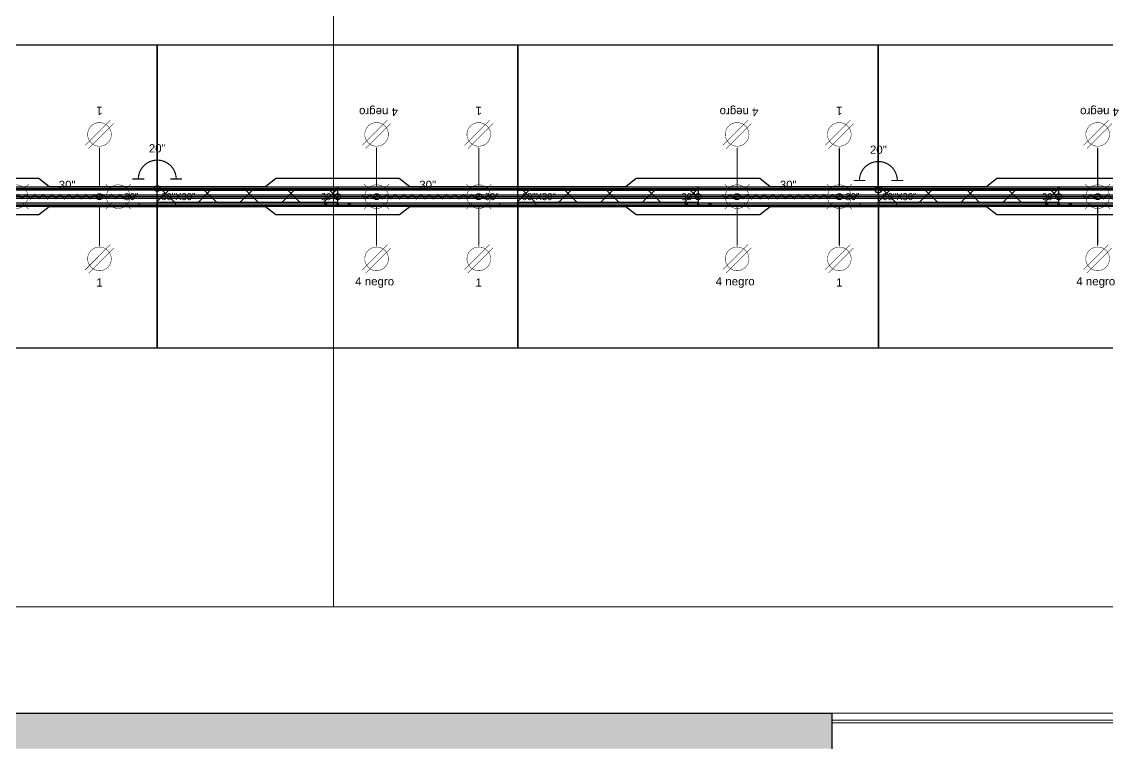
# Model space of a CAD drawing. Header units: metres. Extents: x 44.7 to 67.2, y 8.3 to 25.4.
# Drawn here: x 48.206 to 52.795, y 14.872 to 17.926 of the extents above; entities that cross this region are included whole.
import ezdxf
from ezdxf.enums import TextEntityAlignment as Align

# ---------------------------------------------------------------- set-up
doc = ezdxf.new("R2010")
doc.units = ezdxf.units.M
for name, color, linetype in [('0A_ HATCH', 7, 'Continuous'), ('DD2D', 7, 'Continuous'), ('ELECTRI', 7, 'Continuous'), ('ENFASIS NEW', 7, 'Continuous'), ('TEXT HARNESS', 7, 'Continuous')]:
    doc.layers.add(name, color=color, linetype=linetype)
for name, color, linetype, lineweight in [('0A_CRISTAL', 4, 'Continuous', 5), ('0A_MOBILIARIO', 6, 'Continuous', 5), ('0A_MUROS', 7, 'Continuous', 30), ('0A_NIVELES', 2, 'Continuous', 5), ('MOBILIARIO', 1, 'Continuous', 5)]:
    doc.layers.add(name, color=color, linetype=linetype, lineweight=lineweight)
doc.styles.add('ARIAL', font='arial.ttf')

# ---------------------------------------------------------------- blocks, each defined once
blk = doc.blocks.new('DD40102460AB')
at = {"color": 1}
for p, q in [((0.0035, -0.0035), (-0.0035, 0.0035)), ((0.0035, 0.0035), (-0.0035, -0.0035))]:
    blk.add_line(p, q, dxfattribs=at)
blk.add_lwpolyline([(-0.2612, -0.0417), (0.2612, -0.0417), (0.305, -0.0067), (0.762, -0.0067), (0.762, -0.6067), (-0.762, -0.6067), (-0.762, -0.0067), (-0.305, -0.0067)], close=True)
blk.add_point((0, 0), dxfattribs=at)
blk.add_point((0, 0))
blk = doc.blocks.new('829030')
at = {"color": 1, "const_width": 0.002}
for points in [[(0.1385, 0.0265), (0.112, 0.053)], [(0.1915, 0.0265), (0.218, 0.053)], [(0.5705, 0.0265), (0.544, 0.053)], [(0.6235, 0.0265), (0.65, 0.053)], [(0.1385, -0.0265), (0.112, -0.053)], [(0.1915, -0.0265), (0.218, -0.053)], [(0.5705, -0.0265), (0.544, -0.053)], [(0.6235, -0.0265), (0.65, -0.053)]]:
    blk.add_lwpolyline(points, dxfattribs=at)
for points in [[(0.165, -0.05, -1), (0.165, 0.05, -1)], [(0.597, -0.05, 1), (0.597, 0.05, 1)]]:
    blk.add_lwpolyline(points, format="xyb", close=True, dxfattribs=at)
at = {"color": 1}
for points in [[(0.1, 0.009, 0.005, 0.005, 0), (0.118, -0.009, 0.005, 0.005, 0), (0.136, 0.009, 0.005, 0.005, 0), (0.154, -0.009, 0.005, 0.005, 0), (0.172, 0.009, 0.005, 0.005, 0), (0.19, -0.009, 0.005, 0.005, 0), (0.208, 0.009, 0.005, 0.005, 0), (0.226, -0.009, 0.005, 0.005, 0), (0.244, 0.009, 0.005, 0.005, 0), (0.262, -0.009, 0.005, 0.005, 0), (0.28, 0.009, 0.005, 0.005, 0), (0.298, -0.009, 0.005, 0.005, 0), (0.316, 0.009, 0.005, 0.005, 0), (0.334, -0.009, 0.005, 0.005, 0), (0.352, 0.009, 0.005, 0.005, 0), (0.37, -0.009, 0.005, 0.005, 0), (0.388, 0.009, 0.005, 0.005, 0), (0.406, -0.009, 0.005, 0.005, 0), (0.424, 0.009, 0.005, 0.005, 0), (0.442, -0.009, 0.005, 0.005, 0), (0.46, 0.009, 0.005, 0.005, 0), (0.478, -0.009, 0.005, 0.005, 0), (0.496, 0.009, 0.005, 0.005, 0), (0.514, -0.009, 0.005, 0.005, 0), (0.532, 0.009, 0.005, 0.005, 0), (0.55, -0.009, 0, 0, 0)], [(0.676, 0.009, 0.005, 0.005, 0), (0.658, -0.009, 0.005, 0.005, 0), (0.64, 0.009, 0.005, 0.005, 0), (0.622, -0.009, 0.005, 0.005, 0), (0.604, 0.009, 0.005, 0.005, 0), (0.586, -0.009, 0.005, 0.005, 0), (0.568, 0.009, 0.005, 0.005, 0), (0.55, -0.009, 0, 0, 0)]]:
    blk.add_lwpolyline(points, format="xyseb", dxfattribs=at)
blk.add_circle((0, 0), 0.0125, dxfattribs=at)
blk.add_point((0, 0), dxfattribs=at)
at = {"layer": 'TEXT HARNESS', "color": 1, "style": 'ARIAL'}
blk.add_text('30"', height=0.03469, dxfattribs=at).set_placement((0.381, 0.05), align=Align.MIDDLE)
blk = doc.blocks.new('*X31')
at = {"color": 0}
for p, q in [((7.9686, 4.9361), (7.9351, 4.9696)), ((7.9413, 4.9361), (7.9943, 4.9891)), ((8.1454, 4.9361), (8.0924, 4.9891)), ((8.1181, 4.9361), (8.1711, 4.9891)), ((8.3222, 4.9361), (8.2692, 4.9891)), ((8.2948, 4.9361), (8.3478, 4.9891)), ((8.499, 4.9361), (8.446, 4.9891)), ((8.4716, 4.9361), (8.5246, 4.9891)), ((8.6757, 4.9361), (8.6227, 4.9891)), ((8.6484, 4.9361), (8.6971, 4.9848))]:
    blk.add_line(p, q, dxfattribs=at)
blk = doc.blocks.new('808630')
at = {"color": 5}
for p, q in [((-0.762, 0), (0, 0)), ((-0.762, -0.053), (-0.762, 0)), ((0, 0), (0, -0.053)), ((0, -0.053), (-0.762, -0.053))]:
    blk.add_line(p, q, dxfattribs=at)
blk.add_blockref('*X31', (-8.6971, -4.9891), dxfattribs=at)
blk = doc.blocks.new('817720')
at = {"color": 3, "const_width": 0.005}
blk.add_lwpolyline([(0.08, 0.04, 1), (-0.08, 0.04)], format="xyb", dxfattribs=at)
for points in [[(-0.055, 0.04), (-0.105, 0.04)], [(0.055, 0.04), (0.105, 0.04)]]:
    blk.add_lwpolyline(points, dxfattribs=at)
at = {"color": 3}
blk.add_circle((0, 0), 0.0125, dxfattribs=at)
blk.add_point((0, 0), dxfattribs=at)
at = {"layer": 'TEXT HARNESS', "color": 3, "style": 'ARIAL'}
blk.add_text('20"', height=0.03469, dxfattribs=at).set_placement((0, 0.17), align=Align.MIDDLE)
blk = doc.blocks.new('8065E4C')
at = {"color": 1}
for points, const_width in [([(0.025, -0.04), (-0.025, -0.04)], 0.005), ([(-0.0601, -0.309), (0.046, -0.2029)], 0.002), ([(-0.046, -0.3231), (0.0601, -0.217)], 0.002)]:
    blk.add_lwpolyline(points, dxfattribs=dict(at, const_width=const_width))
blk.add_lwpolyline([(0, -0.04, 0.005, 0.005, 0), (0, -0.165, 0.025, 0, 0), (0, -0.2114, 0, 0, 0)], format="xyseb", dxfattribs=at)
at = {"color": 1, "const_width": 0.002}
blk.add_lwpolyline([(-0.05, -0.263, -1), (0.05, -0.263, -1)], format="xyb", close=True, dxfattribs=at)
at = {"color": 1}
blk.add_circle((0, 0), 0.0125, dxfattribs=at)
blk.add_point((0, 0), dxfattribs=at)
at = {"layer": 'TEXT HARNESS', "color": 1, "style": 'ARIAL'}
blk.add_text('4 negro', height=0.03469, dxfattribs=at).set_placement((-0.0081, -0.363), align=Align.MIDDLE)
blk = doc.blocks.new('8065E1C')
at = {"color": 1}
for points, const_width in [([(0.025, -0.04), (-0.025, -0.04)], 0.005), ([(-0.0601, -0.309), (0.046, -0.2029)], 0.002), ([(-0.046, -0.3231), (0.0601, -0.217)], 0.002)]:
    blk.add_lwpolyline(points, dxfattribs=dict(at, const_width=const_width))
blk.add_lwpolyline([(0, -0.04, 0.005, 0.005, 0), (0, -0.165, 0.025, 0, 0), (0, -0.2114, 0, 0, 0)], format="xyseb", dxfattribs=at)
at = {"color": 1, "const_width": 0.002}
blk.add_lwpolyline([(-0.05, -0.263, -1), (0.05, -0.263, -1)], format="xyb", close=True, dxfattribs=at)
at = {"color": 1}
blk.add_circle((0, 0), 0.0125, dxfattribs=at)
blk.add_point((0, 0), dxfattribs=at)
at = {"layer": 'TEXT HARNESS', "color": 1, "style": 'ARIAL'}
blk.add_text('1', height=0.0347, dxfattribs=at).set_placement((0, -0.363), align=Align.MIDDLE)
blk = doc.blocks.new('DD101060302D')
at = {"color": 6, "linetype": 'Continuous', "lineweight": 0}
for p, q in [((0, -0.0255), (0, 0.0255)), ((0.0017, 0.0275), (0.0218, 0.0275)), ((0.002, 0.0275), (0.0215, 0.0275)), ((0.0747, 0.0275), (0.0215, 0.0275)), ((0.0747, 0.0275), (0.075, 0.0275)), ((0.0765, 0.026), (0.0765, 0.0343)), ((1.4475, 0.0343), (0.0765, 0.0343)), ((1.4475, 0.0343), (1.4475, 0.026)), ((1.4493, 0.0275), (1.449, 0.0275)), ((1.4493, 0.0275), (1.5025, 0.0275)), ((1.5223, 0.0275), (1.5022, 0.0275)), ((1.522, 0.0275), (1.5025, 0.0275)), ((1.524, -0.0255), (1.524, 0.0255)), ((0.025, -0.0275), (0.002, -0.0275)), ((0.025, -0.0275), (0.0747, -0.0275)), ((0.0747, -0.0275), (0.075, -0.0275)), ((0.0765, -0.0343), (0.0765, -0.026)), ((1.4475, -0.0343), (0.0765, -0.0343)), ((1.4475, -0.026), (1.4475, -0.0343)), ((1.4493, -0.0275), (1.449, -0.0275)), ((1.499, -0.0275), (1.4493, -0.0275)), ((1.499, -0.0275), (1.522, -0.0275))]:
    blk.add_line(p, q, dxfattribs=at)
at = {"color": 6}
for p, q in [((0.7585, 0.0379), (0.7655, 0.0308)), ((0.7585, 0.0308), (0.7655, 0.0379)), ((0.762, 0.0343), (0.762, -0.0343)), ((0.7585, -0.0379), (0.7655, -0.0308)), ((0.7585, -0.0308), (0.7655, -0.0379))]:
    blk.add_line(p, q, dxfattribs=at)
for centre in [(0.712, -0.0343), (0.812, -0.0343)]:
    blk.add_circle(centre, 0.005, dxfattribs=at)
at = {"color": 6, "linetype": 'Continuous', "lineweight": 0}
for centre, radius, start, end in [((0.002, 0.0255), 0.00203, 90, 180), ((0.075, 0.026), 0.00151, 10.021, 90), ((0.075, 0.026), 0.00151, 0, 10.021), ((1.449, 0.026), 0.00151, 90, 169.979), ((1.449, 0.026), 0.00151, 169.979, 180), ((1.449, 0.026), 0.00151, 169.979, 180), ((1.522, 0.0255), 0.00203, 0, 90), ((0.002, -0.0255), 0.00203, 180, 270), ((0.075, -0.026), 0.00151, 270, 349.979), ((0.075, -0.026), 0.00151, 349.979, 0), ((1.449, -0.026), 0.00151, 180, 190.021), ((1.449, -0.026), 0.00151, 180, 190.021), ((1.449, -0.026), 0.00151, 190.021, 270), ((1.522, -0.0255), 0.00203, 270, 0)]:
    blk.add_arc(centre, radius, start, end, dxfattribs=at)
at = {"color": 6}
for p in [(0.762, 0.0343), (0.762, -0.0343)]:
    blk.add_point(p, dxfattribs=at)
at = {"char_height": 0.03, "attachment_point": 1}
for s, insert in [('60"X30"', (0.0165, 0.0151)), ('30"', (0.6916, 0.0151)), ('30"', (1.3849, 0.0151))]:
    blk.add_mtext_dynamic_manual_height_columns(s, width=75.494015, gutter_width=12.5, heights=[0], dxfattribs=dict(at, insert=insert))
blk = doc.blocks.new('SPACE_DD10106030')
blk.add_blockref('DD101060302D', (0, 0))

msp = doc.modelspace()

# ---------------------------------------------------------------- hatches: boundary and pattern name
at = {"layer": '0A_ HATCH', "transparency": 33554534}
h = msp.add_hatch(color=256, dxfattribs=at)
h.dxf.hatch_style = 1
h.paths.add_polyline_path([(51.6326, 15.0034), (45.7029, 15.0034), (45.667, 14.8534), (51.6326, 14.8534)])
h.paths.add_polyline_path([(55.4326, 13.8534), (51.4826, 13.8534), (51.4826, 10.9484), (51.6326, 10.9484), (51.6326, 13.7034), (55.4326, 13.7034)])
h.paths.add_polyline_path([(56.5826, 13.8534), (56.4326, 13.8534), (56.4326, 10.9484), (56.5826, 10.9484)])
h.paths.add_polyline_path([(58.3553, 15.0034), (58.1799, 15.0034), (58.1799, 13.8534), (57.5826, 13.8534), (57.5826, 13.7034), (58.1799, 13.7034), (58.1799, 12.7357), (60.1676, 12.7357), (60.1676, 11.1484), (60.1726, 11.1484), (60.1926, 11.1284), (60.1926, 10.7983), (60.1726, 10.7983), (64.5426, 10.7983), (64.5426, 10.9484), (60.3303, 10.9484), (60.3303, 15.0034), (59.3426, 15.0034), (59.3426, 14.7034), (60.1549, 14.7034), (60.1549, 12.9311), (58.3553, 12.9311)])

# ---------------------------------------------------------------- linework, layer by layer
for points in [[(47.2554, 17.2151), (48.7794, 17.2151), (48.7794, 17.2271), (47.2554, 17.2271)], [(48.7794, 17.2151), (50.3034, 17.2151), (50.3034, 17.2271), (48.7794, 17.2271)], [(50.3034, 17.2151), (51.8274, 17.2151), (51.8274, 17.2271), (50.3034, 17.2271)], [(51.8274, 17.2151), (53.3514, 17.2151), (53.3514, 17.2271), (51.8274, 17.2271)], [(47.2554, 17.1808), (48.7794, 17.1808), (48.7794, 17.1928), (47.2554, 17.1928)], [(48.7794, 17.1808), (50.3034, 17.1808), (50.3034, 17.1928), (48.7794, 17.1928)], [(48.7794, 17.1868), (48.7795, 17.1868), (48.7795, 17.1868), (48.7794, 17.1868)], [(50.3034, 17.1808), (51.8274, 17.1808), (51.8274, 17.1928), (50.3034, 17.1928)], [(50.3034, 17.1868), (50.3035, 17.1868), (50.3035, 17.1868), (50.3034, 17.1868)], [(51.8274, 17.1808), (53.3514, 17.1808), (53.3514, 17.1928), (51.8274, 17.1928)], [(51.8274, 17.1868), (51.8275, 17.1868), (51.8275, 17.1868), (51.8274, 17.1868)], [(47.2554, 17.1465), (48.7794, 17.1465), (48.7794, 17.1585), (47.2554, 17.1585)], [(48.7794, 17.1465), (50.3034, 17.1465), (50.3034, 17.1585), (48.7794, 17.1585)], [(50.3034, 17.1465), (51.8274, 17.1465), (51.8274, 17.1585), (50.3034, 17.1585)], [(51.8274, 17.1465), (53.3514, 17.1465), (53.3514, 17.1585), (51.8274, 17.1585)]]:
    msp.add_lwpolyline(points, close=True)
at = {"layer": '0A_CRISTAL'}
for p, q in [((51.6326, 14.9734), (56.5665, 14.9734)), ((51.6326, 14.9634), (56.5765, 14.9634))]:
    msp.add_line(p, q, dxfattribs=at)
at = {"layer": '0A_MOBILIARIO'}
msp.add_line((56.4199, 15.4534), (45.9279, 15.4534), dxfattribs=at)
at = {"layer": '0A_MUROS'}
for p in [(45.7029, 15.0034), (51.6326, 14.8534)]:
    msp.add_line(p, (51.6326, 15.0034), dxfattribs=at)
at = {"layer": '0A_NIVELES', "linetype": 'Continuous', "ltscale": 0.7}
msp.add_line((56.4199, 15.0034), (51.6326, 15.0034), dxfattribs=at)
at = {"layer": 'DD2D'}
for p, q in [((47.2554, 17.2211), (48.7794, 17.2211)), ((48.7794, 17.2211), (50.3034, 17.2211)), ((50.3034, 17.2211), (51.8274, 17.2211)), ((51.8274, 17.2211), (53.3514, 17.2211)), ((47.2554, 17.1868), (48.7794, 17.1868)), ((47.2554, 17.1868), (48.7794, 17.1868)), ((48.7794, 17.1868), (48.7795, 17.1868)), ((48.7794, 17.1868), (50.3034, 17.1868)), ((48.7794, 17.1868), (50.3034, 17.1868)), ((50.3034, 17.1868), (50.3035, 17.1868)), ((50.3034, 17.1868), (51.8274, 17.1868)), ((50.3034, 17.1868), (51.8274, 17.1868)), ((51.8274, 17.1868), (51.8275, 17.1868)), ((51.8274, 17.1868), (53.3514, 17.1868)), ((51.8274, 17.1868), (53.3514, 17.1868)), ((47.2554, 17.1525), (48.7794, 17.1525)), ((48.7794, 17.1525), (50.3034, 17.1525)), ((50.3034, 17.1525), (51.8274, 17.1525)), ((51.8274, 17.1525), (53.3514, 17.1525))]:
    msp.add_line(p, q, dxfattribs=at)
at = {"layer": 'MOBILIARIO'}
msp.add_line((49.5243, 21.5384), (49.5243, 15.4534), dxfattribs=at)

# ---------------------------------------------------------------- block references
for p in [(47.2554, 17.1868), (48.7794, 17.1868), (50.3034, 17.1868), (51.8274, 17.1868)]:
    msp.add_blockref('SPACE_DD10106030', p)
at = {"layer": 'ELECTRI', "rotation": 180}
for name, p in [('8065E1C', (48.5351, 17.1868)), ('8065E4C', (49.7064, 17.1868)), ('8065E1C', (50.1384, 17.1868)), ('8065E4C', (51.2304, 17.1868)), ('8065E1C', (51.6624, 17.1868)), ('8065E4C', (52.7544, 17.1868)), ('808630', (48.7794, 17.1614)), ('808630', (50.3034, 17.1614)), ('808630', (51.8274, 17.1614))]:
    msp.add_blockref(name, p, dxfattribs=at)
at = {"layer": 'ELECTRI'}
for name, p in [('817720', (48.7794, 17.2211)), ('817720', (51.8274, 17.2151)), ('829030', (48.0174, 17.1868)), ('829030', (49.5414, 17.1868)), ('829030', (51.0654, 17.1868)), ('829030', (52.5894, 17.1868)), ('8065E1C', (48.5351, 17.1868)), ('8065E4C', (49.7064, 17.1868)), ('8065E1C', (50.1384, 17.1868)), ('8065E4C', (51.2304, 17.1868)), ('8065E1C', (51.6624, 17.1868)), ('8065E4C', (52.7544, 17.1868))]:
    msp.add_blockref(name, p, dxfattribs=at)
at = {"layer": 'ENFASIS NEW', "rotation": 180}
for p in [(48.0173, 17.2211), (49.5413, 17.2211), (51.0653, 17.2211), (52.5893, 17.2211)]:
    msp.add_blockref('DD40102460AB', p, dxfattribs=at)
at = {"layer": 'ENFASIS NEW'}
for p in [(48.0174, 17.1525), (49.5414, 17.1525), (51.0654, 17.1525), (52.5894, 17.1525)]:
    msp.add_blockref('DD40102460AB', p, dxfattribs=at)

doc.saveas('drawing.dxf')
